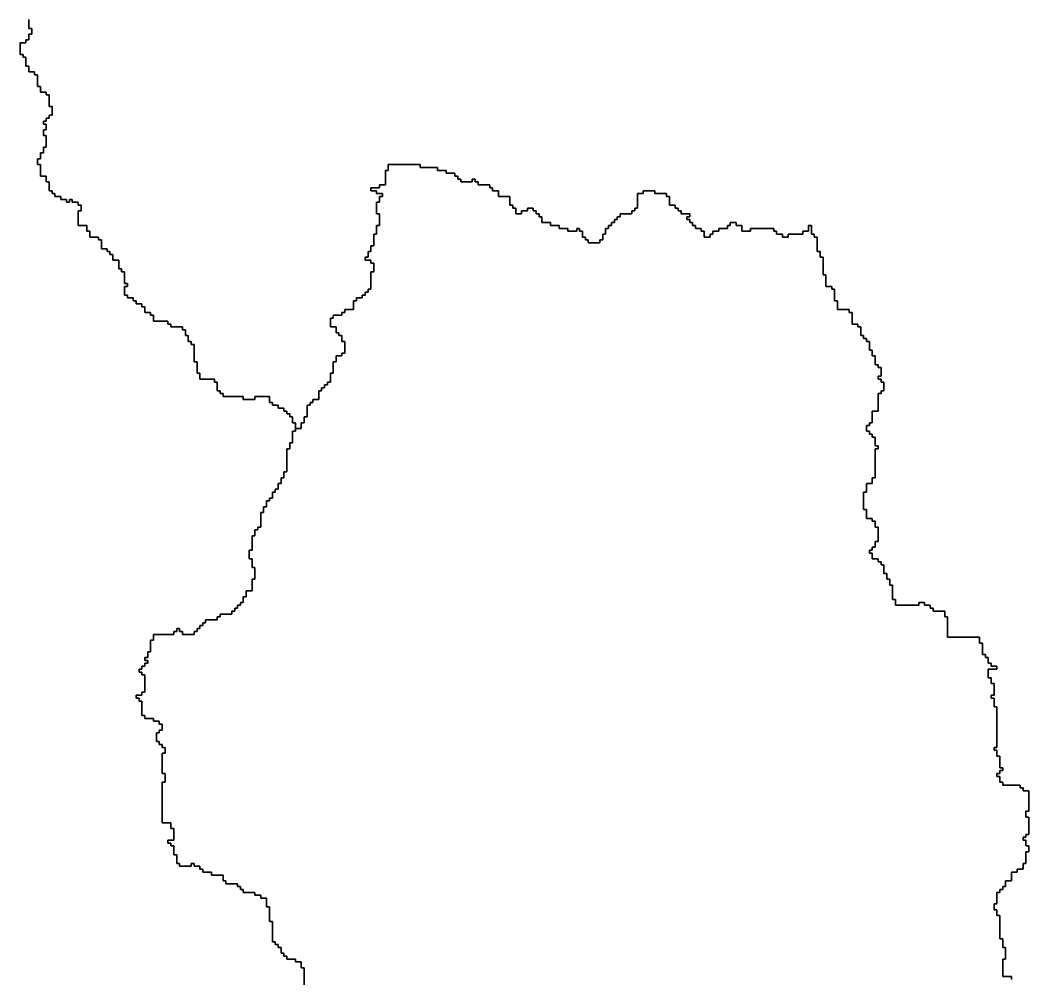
# Model space of a CAD drawing. Header units: inches. Extents: x -98695 to 376223, y 1122520 to 1501782.
# Drawn here: x 22163 to 32898, y 1411129 to 1421327 of the extents above; entities that cross this region are included whole.
import ezdxf

# ---------------------------------------------------------------- set-up
doc = ezdxf.new("R2010")
doc.units = ezdxf.units.IN
doc.header["$MEASUREMENT"] = 0
doc.layers.add('subs1', color=7, linetype='Continuous', true_color=0xc8dcf7)

msp = doc.modelspace()

# ---------------------------------------------------------------- linework, layer by layer
at = {"layer": 'subs1'}
msp.add_lwpolyline([(25186, 1410938), (25186, 1411246), (25155, 1411246), (25155, 1411308), (25094, 1411308), (25094, 1411339), (25001, 1411339), (25001, 1411369), (24970, 1411369), (24970, 1411400), (24939, 1411400), (24939, 1411462), (24908, 1411462), (24908, 1411493), (24878, 1411493), (24878, 1411524), (24847, 1411524), (24847, 1411740), (24816, 1411740), (24816, 1411894), (24785, 1411894), (24785, 1411986), (24723, 1411986), (24723, 1412017), (24662, 1412017), (24662, 1412048), (24538, 1412048), (24538, 1412079), (24507, 1412079), (24507, 1412110), (24477, 1412110), (24477, 1412141), (24353, 1412141), (24353, 1412171), (24322, 1412171), (24322, 1412233), (24199, 1412233), (24199, 1412264), (24106, 1412264), (24106, 1412295), (24076, 1412295), (24076, 1412326), (24014, 1412326), (24014, 1412357), (23983, 1412357), (23983, 1412326), (23860, 1412326), (23860, 1412357), (23829, 1412357), (23829, 1412449), (23798, 1412449), (23798, 1412542), (23767, 1412542), (23767, 1412572), (23736, 1412572), (23736, 1412603), (23798, 1412603), (23798, 1412727), (23767, 1412727), (23767, 1412788), (23675, 1412788), (23675, 1413220), (23705, 1413220), (23705, 1413313), (23675, 1413313), (23675, 1413529), (23705, 1413529), (23705, 1413590), (23675, 1413590), (23675, 1413621), (23644, 1413621), (23644, 1413652), (23613, 1413652), (23613, 1413745), (23644, 1413745), (23644, 1413775), (23675, 1413775), (23675, 1413837), (23644, 1413837), (23644, 1413868), (23582, 1413868), (23582, 1413899), (23489, 1413899), (23489, 1413930), (23459, 1413930), (23459, 1414084), (23428, 1414084), (23428, 1414115), (23397, 1414115), (23397, 1414146), (23459, 1414146), (23459, 1414177), (23489, 1414177), (23489, 1414362), (23459, 1414362), (23459, 1414392), (23428, 1414392), (23428, 1414423), (23459, 1414423), (23459, 1414454), (23489, 1414454), (23489, 1414485), (23520, 1414485), (23520, 1414516), (23489, 1414516), (23489, 1414547), (23520, 1414547), (23520, 1414608), (23551, 1414608), (23551, 1414732), (23582, 1414732), (23582, 1414793), (23798, 1414793), (23798, 1414824), (23829, 1414824), (23829, 1414855), (23860, 1414855), (23860, 1414824), (23891, 1414824), (23891, 1414793), (24014, 1414793), (24014, 1414824), (24045, 1414824), (24045, 1414855), (24076, 1414855), (24076, 1414886), (24106, 1414886), (24106, 1414917), (24137, 1414917), (24137, 1414948), (24261, 1414948), (24261, 1414979), (24292, 1414979), (24292, 1415009), (24415, 1415009), (24415, 1415040), (24446, 1415040), (24446, 1415071), (24477, 1415071), (24477, 1415102), (24507, 1415102), (24507, 1415133), (24538, 1415133), (24538, 1415194), (24569, 1415194), (24569, 1415256), (24631, 1415256), (24631, 1415380), (24662, 1415380), (24662, 1415503), (24631, 1415503), (24631, 1415595), (24600, 1415595), (24600, 1415688), (24631, 1415688), (24631, 1415842), (24662, 1415842), (24662, 1415904), (24693, 1415904), (24693, 1415935), (24723, 1415935), (24723, 1416089), (24754, 1416089), (24754, 1416151), (24785, 1416151), (24785, 1416212), (24816, 1416212), (24816, 1416243), (24847, 1416243), (24847, 1416305), (24878, 1416305), (24878, 1416336), (24908, 1416336), (24908, 1416397), (24939, 1416397), (24939, 1416459), (24970, 1416459), (24970, 1416521), (25001, 1416521), (25001, 1416768), (25032, 1416768), (25032, 1416829), (25063, 1416829), (25063, 1416953), (25094, 1416953), (25094, 1416984), (25155, 1416984), (25155, 1417045), (25186, 1417045), (25186, 1417107), (25217, 1417107), (25217, 1417230), (25248, 1417230), (25248, 1417261), (25279, 1417261), (25279, 1417292), (25340, 1417292), (25340, 1417385), (25371, 1417385), (25371, 1417415), (25402, 1417415), (25402, 1417446), (25433, 1417446), (25433, 1417477), (25464, 1417477), (25464, 1417570), (25495, 1417570), (25495, 1417693), (25525, 1417693), (25525, 1417755), (25587, 1417755), (25587, 1417786), (25618, 1417786), (25618, 1417909), (25587, 1417909), (25587, 1417971), (25556, 1417971), (25556, 1418002), (25525, 1418002), (25525, 1418063), (25464, 1418063), (25464, 1418156), (25495, 1418156), (25495, 1418187), (25587, 1418187), (25587, 1418217), (25618, 1418217), (25618, 1418248), (25710, 1418248), (25710, 1418341), (25741, 1418341), (25741, 1418372), (25803, 1418372), (25803, 1418403), (25834, 1418403), (25834, 1418433), (25865, 1418433), (25865, 1418464), (25896, 1418464), (25896, 1418649), (25926, 1418649), (25926, 1418742), (25896, 1418742), (25896, 1418773), (25834, 1418773), (25834, 1418804), (25865, 1418804), (25865, 1418865), (25896, 1418865), (25896, 1418927), (25926, 1418927), (25926, 1419050), (25957, 1419050), (25957, 1419143), (25988, 1419143), (25988, 1419266), (25957, 1419266), (25957, 1419390), (25988, 1419390), (25988, 1419451), (26019, 1419451), (26019, 1419482), (25957, 1419482), (25957, 1419513), (25896, 1419513), (25896, 1419544), (25988, 1419544), (25988, 1419575), (26050, 1419575), (26050, 1419729), (26081, 1419729), (26081, 1419791), (26420, 1419791), (26420, 1419760), (26605, 1419760), (26605, 1419729), (26698, 1419729), (26698, 1419698), (26790, 1419698), (26790, 1419667), (26821, 1419667), (26821, 1419636), (26852, 1419636), (26852, 1419606), (26975, 1419606), (26975, 1419636), (27006, 1419636), (27006, 1419606), (27037, 1419606), (27037, 1419575), (27160, 1419575), (27160, 1419544), (27191, 1419544), (27191, 1419513), (27253, 1419513), (27253, 1419451), (27376, 1419451), (27376, 1419359), (27407, 1419359), (27407, 1419328), (27438, 1419328), (27438, 1419266), (27500, 1419266), (27500, 1419297), (27561, 1419297), (27561, 1419328), (27623, 1419328), (27623, 1419297), (27654, 1419297), (27654, 1419266), (27685, 1419266), (27685, 1419235), (27716, 1419235), (27716, 1419174), (27808, 1419174), (27808, 1419143), (27901, 1419143), (27901, 1419112), (27993, 1419112), (27993, 1419081), (28086, 1419081), (28086, 1419112), (28117, 1419112), (28117, 1419081), (28147, 1419081), (28147, 1419019), (28178, 1419019), (28178, 1418989), (28209, 1418989), (28209, 1418958), (28332, 1418958), (28332, 1418989), (28363, 1418989), (28363, 1419050), (28394, 1419050), (28394, 1419112), (28425, 1419112), (28425, 1419143), (28456, 1419143), (28456, 1419174), (28487, 1419174), (28487, 1419205), (28518, 1419205), (28518, 1419235), (28548, 1419235), (28548, 1419266), (28672, 1419266), (28672, 1419297), (28703, 1419297), (28703, 1419328), (28733, 1419328), (28733, 1419482), (28795, 1419482), (28795, 1419513), (28919, 1419513), (28919, 1419482), (29042, 1419482), (29042, 1419451), (29073, 1419451), (29073, 1419359), (29134, 1419359), (29134, 1419328), (29165, 1419328), (29165, 1419297), (29196, 1419297), (29196, 1419266), (29289, 1419266), (29289, 1419235), (29258, 1419235), (29258, 1419205), (29289, 1419205), (29289, 1419174), (29320, 1419174), (29320, 1419143), (29350, 1419143), (29350, 1419112), (29412, 1419112), (29412, 1419081), (29443, 1419081), (29443, 1419019), (29505, 1419019), (29505, 1419050), (29535, 1419050), (29535, 1419081), (29597, 1419081), (29597, 1419112), (29690, 1419112), (29690, 1419143), (29721, 1419143), (29721, 1419174), (29782, 1419174), (29782, 1419143), (29844, 1419143), (29844, 1419081), (29936, 1419081), (29936, 1419112), (30183, 1419112), (30183, 1419081), (30214, 1419081), (30214, 1419050), (30276, 1419050), (30276, 1419019), (30337, 1419019), (30337, 1419050), (30492, 1419050), (30492, 1419081), (30553, 1419081), (30553, 1419143), (30584, 1419143), (30584, 1419050), (30615, 1419050), (30615, 1419019), (30646, 1419019), (30646, 1418865), (30677, 1418865), (30677, 1418804), (30708, 1418804), (30708, 1418618), (30739, 1418618), (30739, 1418495), (30800, 1418495), (30800, 1418464), (30831, 1418464), (30831, 1418341), (30862, 1418341), (30862, 1418248), (30985, 1418248), (30985, 1418217), (31016, 1418217), (31016, 1418094), (31078, 1418094), (31078, 1418063), (31109, 1418063), (31109, 1417971), (31140, 1417971), (31140, 1417940), (31170, 1417940), (31170, 1417909), (31201, 1417909), (31201, 1417816), (31232, 1417816), (31232, 1417755), (31263, 1417755), (31263, 1417662), (31294, 1417662), (31294, 1417631), (31325, 1417631), (31325, 1417539), (31294, 1417539), (31294, 1417508), (31325, 1417508), (31325, 1417477), (31355, 1417477), (31355, 1417385), (31325, 1417385), (31325, 1417354), (31294, 1417354), (31294, 1417169), (31232, 1417169), (31232, 1417045), (31201, 1417045), (31201, 1417014), (31170, 1417014), (31170, 1416953), (31201, 1416953), (31201, 1416922), (31232, 1416922), (31232, 1416891), (31263, 1416891), (31263, 1416798), (31294, 1416798), (31294, 1416768), (31263, 1416768), (31263, 1416459), (31232, 1416459), (31232, 1416397), (31170, 1416397), (31170, 1416305), (31140, 1416305), (31140, 1416120), (31170, 1416120), (31170, 1416027), (31232, 1416027), (31232, 1415996), (31263, 1415996), (31263, 1415935), (31294, 1415935), (31294, 1415781), (31263, 1415781), (31263, 1415719), (31232, 1415719), (31232, 1415688), (31201, 1415688), (31201, 1415657), (31232, 1415657), (31232, 1415595), (31294, 1415595), (31294, 1415565), (31325, 1415565), (31325, 1415534), (31355, 1415534), (31355, 1415441), (31386, 1415441), (31386, 1415380), (31417, 1415380), (31417, 1415318), (31448, 1415318), (31448, 1415164), (31479, 1415164), (31479, 1415102), (31726, 1415102), (31726, 1415133), (31787, 1415133), (31787, 1415102), (31849, 1415102), (31849, 1415071), (31880, 1415071), (31880, 1415040), (32003, 1415040), (32003, 1414979), (32034, 1414979), (32034, 1414763), (32373, 1414763), (32373, 1414701), (32404, 1414701), (32404, 1414578), (32435, 1414578), (32435, 1414547), (32466, 1414547), (32466, 1414485), (32497, 1414485), (32497, 1414454), (32558, 1414454), (32558, 1414423), (32466, 1414423), (32466, 1414331), (32497, 1414331), (32497, 1414269), (32528, 1414269), (32528, 1414146), (32497, 1414146), (32497, 1414115), (32528, 1414115), (32528, 1414022), (32558, 1414022), (32558, 1413590), (32528, 1413590), (32528, 1413560), (32558, 1413560), (32558, 1413498), (32589, 1413498), (32589, 1413374), (32620, 1413374), (32620, 1413344), (32589, 1413344), (32589, 1413313), (32558, 1413313), (32558, 1413282), (32589, 1413282), (32589, 1413220), (32620, 1413220), (32620, 1413189), (32805, 1413189), (32805, 1413159), (32836, 1413159), (32836, 1413128), (32898, 1413128), (32898, 1412912), (32867, 1412912), (32867, 1412850), (32898, 1412850), (32898, 1412665), (32867, 1412665), (32867, 1412634), (32836, 1412634), (32836, 1412603), (32867, 1412603), (32867, 1412542), (32898, 1412542), (32898, 1412480), (32867, 1412480), (32867, 1412357), (32836, 1412357), (32836, 1412295), (32774, 1412295), (32774, 1412264), (32713, 1412264), (32713, 1412171), (32651, 1412171), (32651, 1412110), (32620, 1412110), (32620, 1412079), (32589, 1412079), (32589, 1412048), (32558, 1412048), (32558, 1411925), (32528, 1411925), (32528, 1411863), (32558, 1411863), (32558, 1411801), (32589, 1411801), (32589, 1411555), (32620, 1411555), (32620, 1411462), (32651, 1411462), (32651, 1411339), (32620, 1411339), (32620, 1411154), (32713, 1411154), (32713, 1411123)], dxfattribs=at)
for points in [[(22256, 1421333, 0), (22256, 1421240, 0), (22286, 1421240, 0), (22286, 1421179, 0), (22256, 1421179, 0), (22256, 1421117, 0), (22225, 1421117, 0), (22225, 1421086, 0), (22163, 1421086, 0), (22163, 1420963, 0), (22194, 1420963, 0), (22194, 1420932, 0), (22225, 1420932, 0), (22225, 1420839, 0), (22256, 1420839, 0), (22256, 1420778, 0), (22317, 1420778, 0), (22317, 1420747, 0), (22348, 1420747, 0), (22348, 1420623, 0), (22379, 1420623, 0), (22379, 1420562, 0), (22441, 1420562, 0), (22441, 1420531, 0), (22472, 1420531, 0), (22472, 1420408, 0), (22502, 1420408, 0), (22502, 1420315, 0), (22472, 1420315, 0), (22472, 1420284, 0), (22441, 1420284, 0), (22441, 1420253, 0), (22410, 1420253, 0), (22410, 1420222, 0), (22441, 1420222, 0), (22441, 1420161, 0), (22410, 1420161, 0), (22410, 1420099, 0), (22441, 1420099, 0), (22441, 1419976, 0), (22410, 1419976, 0), (22410, 1419914, 0), (22379, 1419914, 0), (22379, 1419852, 0), (22348, 1419852, 0), (22348, 1419791, 0), (22379, 1419791, 0), (22379, 1419667, 0), (22441, 1419667, 0), (22441, 1419606, 0), (22472, 1419606, 0), (22472, 1419513, 0), (22502, 1419513, 0), (22502, 1419482, 0), (22533, 1419482, 0), (22533, 1419451, 0), (22595, 1419451, 0), (22595, 1419420, 0), (22657, 1419420, 0), (22657, 1419390, 0), (22687, 1419390, 0), (22687, 1419420, 0), (22718, 1419420, 0), (22718, 1419390, 0), (22780, 1419390, 0), (22780, 1419359, 0), (22811, 1419359, 0), (22811, 1419297, 0), (22780, 1419297, 0), (22780, 1419143, 0), (22873, 1419143, 0), (22873, 1419081, 0), (22903, 1419081, 0), (22903, 1419019, 0), (22996, 1419019, 0), (22996, 1418989, 0), (23027, 1418989, 0), (23027, 1418896, 0), (23088, 1418896, 0), (23088, 1418865, 0), (23119, 1418865, 0), (23119, 1418834, 0), (23150, 1418834, 0), (23150, 1418773, 0), (23212, 1418773, 0), (23212, 1418680, 0), (23243, 1418680, 0), (23243, 1418649, 0), (23274, 1418649, 0), (23274, 1418526, 0), (23304, 1418526, 0), (23304, 1418495, 0), (23274, 1418495, 0), (23274, 1418403, 0), (23304, 1418403, 0), (23304, 1418372, 0), (23366, 1418372, 0), (23366, 1418341, 0), (23397, 1418341, 0), (23397, 1418310, 0), (23459, 1418310, 0), (23459, 1418279, 0), (23489, 1418279, 0), (23489, 1418217, 0), (23551, 1418217, 0), (23551, 1418187, 0), (23582, 1418187, 0), (23582, 1418125, 0), (23736, 1418125, 0), (23736, 1418094, 0), (23767, 1418094, 0), (23767, 1418063, 0), (23891, 1418063, 0), (23891, 1418032, 0), (23921, 1418032, 0), (23921, 1417971, 0), (23952, 1417971, 0), (23952, 1417909, 0), (23983, 1417909, 0), (23983, 1417878, 0), (24014, 1417878, 0), (24014, 1417693, 0), (24045, 1417693, 0), (24045, 1417570, 0), (24076, 1417570, 0), (24076, 1417508, 0), (24230, 1417508, 0), (24230, 1417477, 0), (24261, 1417477, 0), (24261, 1417385, 0), (24292, 1417385, 0), (24292, 1417354, 0), (24322, 1417354, 0), (24322, 1417323, 0), (24538, 1417323, 0), (24538, 1417292, 0), (24662, 1417292, 0), (24662, 1417323, 0), (24816, 1417323, 0), (24816, 1417261, 0), (24847, 1417261, 0), (24847, 1417230, 0), (24908, 1417230, 0), (24908, 1417199, 0), (24970, 1417199, 0), (24970, 1417169, 0), (25001, 1417169, 0), (25001, 1417138, 0), (25032, 1417138, 0), (25032, 1417107, 0), (25063, 1417107, 0), (25063, 1417045, 0), (25094, 1417045, 0), (25094, 1416984, 0), (25094, 1416953, 0), (25063, 1416953, 0), (25063, 1416829, 0), (25032, 1416829, 0), (25032, 1416768, 0), (25001, 1416768, 0), (25001, 1416521, 0), (24970, 1416521, 0), (24970, 1416459, 0), (24939, 1416459, 0), (24939, 1416397, 0), (24908, 1416397, 0), (24908, 1416336, 0), (24878, 1416336, 0), (24878, 1416305, 0), (24847, 1416305, 0), (24847, 1416243, 0), (24816, 1416243, 0), (24816, 1416212, 0), (24785, 1416212, 0), (24785, 1416151, 0), (24754, 1416151, 0), (24754, 1416089, 0), (24723, 1416089, 0), (24723, 1415935, 0), (24693, 1415935, 0), (24693, 1415904, 0), (24662, 1415904, 0), (24662, 1415842, 0), (24631, 1415842, 0), (24631, 1415688, 0), (24600, 1415688, 0), (24600, 1415595, 0), (24631, 1415595, 0), (24631, 1415503, 0), (24662, 1415503, 0), (24662, 1415380, 0), (24631, 1415380, 0), (24631, 1415256, 0), (24569, 1415256, 0), (24569, 1415194, 0), (24538, 1415194, 0), (24538, 1415133, 0), (24507, 1415133, 0), (24507, 1415102, 0), (24477, 1415102, 0), (24477, 1415071, 0), (24446, 1415071, 0), (24446, 1415040, 0), (24415, 1415040, 0), (24415, 1415009, 0), (24292, 1415009, 0), (24292, 1414979, 0), (24261, 1414979, 0), (24261, 1414948, 0), (24137, 1414948, 0), (24137, 1414917, 0), (24106, 1414917, 0), (24106, 1414886, 0), (24076, 1414886, 0), (24076, 1414855, 0), (24045, 1414855, 0), (24045, 1414824, 0), (24014, 1414824, 0), (24014, 1414793, 0), (23891, 1414793, 0), (23891, 1414824, 0), (23860, 1414824, 0), (23860, 1414855, 0), (23829, 1414855, 0), (23829, 1414824, 0), (23798, 1414824, 0), (23798, 1414793, 0), (23582, 1414793, 0), (23582, 1414732, 0), (23551, 1414732, 0), (23551, 1414608, 0), (23520, 1414608, 0), (23520, 1414547, 0), (23489, 1414547, 0), (23489, 1414516, 0), (23520, 1414516, 0), (23520, 1414485, 0), (23489, 1414485, 0), (23489, 1414454, 0), (23459, 1414454, 0), (23459, 1414423, 0), (23428, 1414423, 0), (23428, 1414392, 0), (23459, 1414392, 0), (23459, 1414362, 0), (23489, 1414362, 0), (23489, 1414177, 0), (23459, 1414177, 0), (23459, 1414146, 0), (23397, 1414146, 0), (23397, 1414115, 0), (23428, 1414115, 0), (23428, 1414084, 0), (23459, 1414084, 0), (23459, 1413930, 0), (23489, 1413930, 0), (23489, 1413899, 0), (23582, 1413899, 0), (23582, 1413868, 0), (23644, 1413868, 0), (23644, 1413837, 0), (23675, 1413837, 0), (23675, 1413775, 0), (23644, 1413775, 0), (23644, 1413745, 0), (23613, 1413745, 0), (23613, 1413652, 0), (23644, 1413652, 0), (23644, 1413621, 0), (23675, 1413621, 0), (23675, 1413590, 0), (23705, 1413590, 0), (23705, 1413529, 0), (23675, 1413529, 0), (23675, 1413313, 0), (23705, 1413313, 0), (23705, 1413220, 0), (23675, 1413220, 0), (23675, 1412788, 0), (23767, 1412788, 0), (23767, 1412727, 0), (23798, 1412727, 0), (23798, 1412603, 0), (23736, 1412603, 0), (23736, 1412572, 0), (23767, 1412572, 0), (23767, 1412542, 0), (23798, 1412542, 0), (23798, 1412449, 0), (23829, 1412449, 0), (23829, 1412357, 0), (23860, 1412357, 0), (23860, 1412326, 0), (23983, 1412326, 0), (23983, 1412357, 0), (24014, 1412357, 0), (24014, 1412326, 0), (24076, 1412326, 0), (24076, 1412295, 0), (24106, 1412295, 0), (24106, 1412264, 0), (24199, 1412264, 0), (24199, 1412233, 0), (24322, 1412233, 0), (24322, 1412171, 0), (24353, 1412171, 0), (24353, 1412141, 0), (24477, 1412141, 0), (24477, 1412110, 0), (24507, 1412110, 0), (24507, 1412079, 0), (24538, 1412079, 0), (24538, 1412048, 0), (24662, 1412048, 0), (24662, 1412017, 0), (24723, 1412017, 0), (24723, 1411986, 0), (24785, 1411986, 0), (24785, 1411894, 0), (24816, 1411894, 0), (24816, 1411740, 0), (24847, 1411740, 0), (24847, 1411524, 0), (24878, 1411524, 0), (24878, 1411493, 0), (24908, 1411493, 0), (24908, 1411462, 0), (24939, 1411462, 0), (24939, 1411400, 0), (24970, 1411400, 0), (24970, 1411369, 0), (25001, 1411369, 0), (25001, 1411339, 0), (25094, 1411339, 0), (25094, 1411308, 0), (25155, 1411308, 0), (25155, 1411246, 0), (25186, 1411246, 0), (25186, 1410938, 0)], [(32713, 1411123, 0), (32713, 1411154, 0), (32620, 1411154, 0), (32620, 1411339, 0), (32651, 1411339, 0), (32651, 1411462, 0), (32620, 1411462, 0), (32620, 1411555, 0), (32589, 1411555, 0), (32589, 1411801, 0), (32558, 1411801, 0), (32558, 1411863, 0), (32528, 1411863, 0), (32528, 1411925, 0), (32558, 1411925, 0), (32558, 1412048, 0), (32589, 1412048, 0), (32589, 1412079, 0), (32620, 1412079, 0), (32620, 1412110, 0), (32651, 1412110, 0), (32651, 1412171, 0), (32713, 1412171, 0), (32713, 1412264, 0), (32774, 1412264, 0), (32774, 1412295, 0), (32836, 1412295, 0), (32836, 1412357, 0), (32867, 1412357, 0), (32867, 1412480, 0), (32898, 1412480, 0), (32898, 1412542, 0), (32867, 1412542, 0), (32867, 1412603, 0), (32836, 1412603, 0), (32836, 1412634, 0), (32867, 1412634, 0), (32867, 1412665, 0), (32898, 1412665, 0), (32898, 1412850, 0), (32867, 1412850, 0), (32867, 1412912, 0), (32898, 1412912, 0), (32898, 1413128, 0), (32836, 1413128, 0), (32836, 1413159, 0), (32805, 1413159, 0), (32805, 1413189, 0), (32620, 1413189, 0), (32620, 1413220, 0), (32589, 1413220, 0), (32589, 1413282, 0), (32558, 1413282, 0), (32558, 1413313, 0), (32589, 1413313, 0), (32589, 1413344, 0), (32620, 1413344, 0), (32620, 1413374, 0), (32589, 1413374, 0), (32589, 1413498, 0), (32558, 1413498, 0), (32558, 1413560, 0), (32528, 1413560, 0), (32528, 1413590, 0), (32558, 1413590, 0), (32558, 1414022, 0), (32528, 1414022, 0), (32528, 1414115, 0), (32497, 1414115, 0), (32497, 1414146, 0), (32528, 1414146, 0), (32528, 1414269, 0), (32497, 1414269, 0), (32497, 1414331, 0), (32466, 1414331, 0), (32466, 1414423, 0), (32558, 1414423, 0), (32558, 1414454, 0), (32497, 1414454, 0), (32497, 1414485, 0), (32466, 1414485, 0), (32466, 1414547, 0), (32435, 1414547, 0), (32435, 1414578, 0), (32404, 1414578, 0), (32404, 1414701, 0), (32373, 1414701, 0), (32373, 1414763, 0), (32034, 1414763, 0), (32034, 1414979, 0), (32003, 1414979, 0), (32003, 1415040, 0), (31880, 1415040, 0), (31880, 1415071, 0), (31849, 1415071, 0), (31849, 1415102, 0), (31787, 1415102, 0), (31787, 1415133, 0), (31726, 1415133, 0), (31726, 1415102, 0), (31479, 1415102, 0), (31479, 1415164, 0), (31448, 1415164, 0), (31448, 1415318, 0), (31417, 1415318, 0), (31417, 1415380, 0), (31386, 1415380, 0), (31386, 1415441, 0), (31355, 1415441, 0), (31355, 1415534, 0), (31325, 1415534, 0), (31325, 1415565, 0), (31294, 1415565, 0), (31294, 1415595, 0), (31232, 1415595, 0), (31232, 1415657, 0), (31201, 1415657, 0), (31201, 1415688, 0), (31232, 1415688, 0), (31232, 1415719, 0), (31263, 1415719, 0), (31263, 1415781, 0), (31294, 1415781, 0), (31294, 1415935, 0), (31263, 1415935, 0), (31263, 1415996, 0), (31232, 1415996, 0), (31232, 1416027, 0), (31170, 1416027, 0), (31170, 1416120, 0), (31140, 1416120, 0), (31140, 1416305, 0), (31170, 1416305, 0), (31170, 1416397, 0), (31232, 1416397, 0), (31232, 1416459, 0), (31263, 1416459, 0), (31263, 1416768, 0), (31294, 1416768, 0), (31294, 1416798, 0), (31263, 1416798, 0), (31263, 1416891, 0), (31232, 1416891, 0), (31232, 1416922, 0), (31201, 1416922, 0), (31201, 1416953, 0), (31170, 1416953, 0), (31170, 1417014, 0), (31201, 1417014, 0), (31201, 1417045, 0), (31232, 1417045, 0), (31232, 1417169, 0), (31294, 1417169, 0), (31294, 1417354, 0), (31325, 1417354, 0), (31325, 1417385, 0), (31355, 1417385, 0), (31355, 1417477, 0), (31325, 1417477, 0), (31325, 1417508, 0), (31294, 1417508, 0), (31294, 1417539, 0), (31325, 1417539, 0), (31325, 1417631, 0), (31294, 1417631, 0), (31294, 1417662, 0), (31263, 1417662, 0), (31263, 1417755, 0), (31232, 1417755, 0), (31232, 1417816, 0), (31201, 1417816, 0), (31201, 1417909, 0), (31170, 1417909, 0), (31170, 1417940, 0), (31140, 1417940, 0), (31140, 1417971, 0), (31109, 1417971, 0), (31109, 1418063, 0), (31078, 1418063, 0), (31078, 1418094, 0), (31016, 1418094, 0), (31016, 1418217, 0), (30985, 1418217, 0), (30985, 1418248, 0), (30862, 1418248, 0), (30862, 1418341, 0), (30831, 1418341, 0), (30831, 1418464, 0), (30800, 1418464, 0), (30800, 1418495, 0), (30739, 1418495, 0), (30739, 1418618, 0), (30708, 1418618, 0), (30708, 1418804, 0), (30677, 1418804, 0), (30677, 1418865, 0), (30646, 1418865, 0), (30646, 1419019, 0), (30615, 1419019, 0), (30615, 1419050, 0), (30584, 1419050, 0), (30584, 1419143, 0), (30553, 1419143, 0), (30553, 1419081, 0), (30492, 1419081, 0), (30492, 1419050, 0), (30337, 1419050, 0), (30337, 1419019, 0), (30276, 1419019, 0), (30276, 1419050, 0), (30214, 1419050, 0), (30214, 1419081, 0), (30183, 1419081, 0), (30183, 1419112, 0), (29936, 1419112, 0), (29936, 1419081, 0), (29844, 1419081, 0), (29844, 1419143, 0), (29782, 1419143, 0), (29782, 1419174, 0), (29721, 1419174, 0), (29721, 1419143, 0), (29690, 1419143, 0), (29690, 1419112, 0), (29597, 1419112, 0), (29597, 1419081, 0), (29535, 1419081, 0), (29535, 1419050, 0), (29505, 1419050, 0), (29505, 1419019, 0), (29443, 1419019, 0), (29443, 1419081, 0), (29412, 1419081, 0), (29412, 1419112, 0), (29350, 1419112, 0), (29350, 1419143, 0), (29320, 1419143, 0), (29320, 1419174, 0), (29289, 1419174, 0), (29289, 1419205, 0), (29258, 1419205, 0), (29258, 1419235, 0), (29289, 1419235, 0), (29289, 1419266, 0), (29196, 1419266, 0), (29196, 1419297, 0), (29165, 1419297, 0), (29165, 1419328, 0), (29134, 1419328, 0), (29134, 1419359, 0), (29073, 1419359, 0), (29073, 1419451, 0), (29042, 1419451, 0), (29042, 1419482, 0), (28919, 1419482, 0), (28919, 1419513, 0), (28795, 1419513, 0), (28795, 1419482, 0), (28733, 1419482, 0), (28733, 1419328, 0), (28703, 1419328, 0), (28703, 1419297, 0), (28672, 1419297, 0), (28672, 1419266, 0), (28548, 1419266, 0), (28548, 1419235, 0), (28518, 1419235, 0), (28518, 1419205, 0), (28487, 1419205, 0), (28487, 1419174, 0), (28456, 1419174, 0), (28456, 1419143, 0), (28425, 1419143, 0), (28425, 1419112, 0), (28394, 1419112, 0), (28394, 1419050, 0), (28363, 1419050, 0), (28363, 1418989, 0), (28332, 1418989, 0), (28332, 1418958, 0), (28209, 1418958, 0), (28209, 1418989, 0), (28178, 1418989, 0), (28178, 1419019, 0), (28147, 1419019, 0), (28147, 1419081, 0), (28117, 1419081, 0), (28117, 1419112, 0), (28086, 1419112, 0), (28086, 1419081, 0), (27993, 1419081, 0), (27993, 1419112, 0), (27901, 1419112, 0), (27901, 1419143, 0), (27808, 1419143, 0), (27808, 1419174, 0), (27716, 1419174, 0), (27716, 1419235, 0), (27685, 1419235, 0), (27685, 1419266, 0), (27654, 1419266, 0), (27654, 1419297, 0), (27623, 1419297, 0), (27623, 1419328, 0), (27561, 1419328, 0), (27561, 1419297, 0), (27500, 1419297, 0), (27500, 1419266, 0), (27438, 1419266, 0), (27438, 1419328, 0), (27407, 1419328, 0), (27407, 1419359, 0), (27376, 1419359, 0), (27376, 1419451, 0), (27253, 1419451, 0), (27253, 1419513, 0), (27191, 1419513, 0), (27191, 1419544, 0), (27160, 1419544, 0), (27160, 1419575, 0), (27037, 1419575, 0), (27037, 1419606, 0), (27006, 1419606, 0), (27006, 1419636, 0), (26975, 1419636, 0), (26975, 1419606, 0), (26852, 1419606, 0), (26852, 1419636, 0), (26821, 1419636, 0), (26821, 1419667, 0), (26790, 1419667, 0), (26790, 1419698, 0), (26698, 1419698, 0), (26698, 1419729, 0), (26605, 1419729, 0), (26605, 1419760, 0), (26420, 1419760, 0), (26420, 1419791, 0), (26081, 1419791, 0), (26081, 1419729, 0), (26050, 1419729, 0), (26050, 1419575, 0), (25988, 1419575, 0), (25988, 1419544, 0), (25896, 1419544, 0), (25896, 1419513, 0), (25957, 1419513, 0), (25957, 1419482, 0), (26019, 1419482, 0), (26019, 1419451, 0), (25988, 1419451, 0), (25988, 1419390, 0), (25957, 1419390, 0), (25957, 1419266, 0), (25988, 1419266, 0), (25988, 1419143, 0), (25957, 1419143, 0), (25957, 1419050, 0), (25926, 1419050, 0), (25926, 1418927, 0), (25896, 1418927, 0), (25896, 1418865, 0), (25865, 1418865, 0), (25865, 1418804, 0), (25834, 1418804, 0), (25834, 1418773, 0), (25896, 1418773, 0), (25896, 1418742, 0), (25926, 1418742, 0), (25926, 1418649, 0), (25896, 1418649, 0), (25896, 1418464, 0), (25865, 1418464, 0), (25865, 1418433, 0), (25834, 1418433, 0), (25834, 1418403, 0), (25803, 1418403, 0), (25803, 1418372, 0), (25741, 1418372, 0), (25741, 1418341, 0), (25710, 1418341, 0), (25710, 1418248, 0), (25618, 1418248, 0), (25618, 1418217, 0), (25587, 1418217, 0), (25587, 1418187, 0), (25495, 1418187, 0), (25495, 1418156, 0), (25464, 1418156, 0), (25464, 1418063, 0), (25525, 1418063, 0), (25525, 1418002, 0), (25556, 1418002, 0), (25556, 1417971, 0), (25587, 1417971, 0), (25587, 1417909, 0), (25618, 1417909, 0), (25618, 1417786, 0), (25587, 1417786, 0), (25587, 1417755, 0), (25525, 1417755, 0), (25525, 1417693, 0), (25495, 1417693, 0), (25495, 1417570, 0), (25464, 1417570, 0), (25464, 1417477, 0), (25433, 1417477, 0), (25433, 1417446, 0), (25402, 1417446, 0), (25402, 1417415, 0), (25371, 1417415, 0), (25371, 1417385, 0), (25340, 1417385, 0), (25340, 1417292, 0), (25279, 1417292, 0), (25279, 1417261, 0), (25248, 1417261, 0), (25248, 1417230, 0), (25217, 1417230, 0), (25217, 1417107, 0), (25186, 1417107, 0), (25186, 1417045, 0), (25155, 1417045, 0), (25155, 1416984, 0), (25094, 1416984, 0), (25094, 1417045, 0), (25063, 1417045, 0), (25063, 1417107, 0), (25032, 1417107, 0), (25032, 1417138, 0), (25001, 1417138, 0), (25001, 1417169, 0), (24970, 1417169, 0), (24970, 1417199, 0), (24908, 1417199, 0), (24908, 1417230, 0), (24847, 1417230, 0), (24847, 1417261, 0), (24816, 1417261, 0), (24816, 1417323, 0), (24662, 1417323, 0), (24662, 1417292, 0), (24538, 1417292, 0), (24538, 1417323, 0), (24322, 1417323, 0), (24322, 1417354, 0), (24292, 1417354, 0), (24292, 1417385, 0), (24261, 1417385, 0), (24261, 1417477, 0), (24230, 1417477, 0), (24230, 1417508, 0), (24076, 1417508, 0), (24076, 1417570, 0), (24045, 1417570, 0), (24045, 1417693, 0), (24014, 1417693, 0), (24014, 1417878, 0), (23983, 1417878, 0), (23983, 1417909, 0), (23952, 1417909, 0), (23952, 1417971, 0), (23921, 1417971, 0), (23921, 1418032, 0), (23891, 1418032, 0), (23891, 1418063, 0), (23767, 1418063, 0), (23767, 1418094, 0), (23736, 1418094, 0), (23736, 1418125, 0), (23582, 1418125, 0), (23582, 1418187, 0), (23551, 1418187, 0), (23551, 1418217, 0), (23489, 1418217, 0), (23489, 1418279, 0), (23459, 1418279, 0), (23459, 1418310, 0), (23397, 1418310, 0), (23397, 1418341, 0), (23366, 1418341, 0), (23366, 1418372, 0), (23304, 1418372, 0), (23304, 1418403, 0), (23274, 1418403, 0), (23274, 1418495, 0), (23304, 1418495, 0), (23304, 1418526, 0), (23274, 1418526, 0), (23274, 1418649, 0), (23243, 1418649, 0), (23243, 1418680, 0), (23212, 1418680, 0), (23212, 1418773, 0), (23150, 1418773, 0), (23150, 1418834, 0), (23119, 1418834, 0), (23119, 1418865, 0), (23088, 1418865, 0), (23088, 1418896, 0), (23027, 1418896, 0), (23027, 1418989, 0), (22996, 1418989, 0), (22996, 1419019, 0), (22903, 1419019, 0), (22903, 1419081, 0), (22873, 1419081, 0), (22873, 1419143, 0), (22780, 1419143, 0), (22780, 1419297, 0), (22811, 1419297, 0), (22811, 1419359, 0), (22780, 1419359, 0), (22780, 1419390, 0), (22718, 1419390, 0), (22718, 1419420, 0), (22687, 1419420, 0), (22687, 1419390, 0), (22657, 1419390, 0), (22657, 1419420, 0), (22595, 1419420, 0), (22595, 1419451, 0), (22533, 1419451, 0), (22533, 1419482, 0), (22502, 1419482, 0), (22502, 1419513, 0), (22472, 1419513, 0), (22472, 1419606, 0), (22441, 1419606, 0), (22441, 1419667, 0), (22379, 1419667, 0), (22379, 1419791, 0), (22348, 1419791, 0), (22348, 1419852, 0), (22379, 1419852, 0), (22379, 1419914, 0), (22410, 1419914, 0), (22410, 1419976, 0), (22441, 1419976, 0), (22441, 1420099, 0), (22410, 1420099, 0), (22410, 1420161, 0), (22441, 1420161, 0), (22441, 1420222, 0), (22410, 1420222, 0), (22410, 1420253, 0), (22441, 1420253, 0), (22441, 1420284, 0), (22472, 1420284, 0), (22472, 1420315, 0), (22502, 1420315, 0), (22502, 1420408, 0), (22472, 1420408, 0), (22472, 1420531, 0), (22441, 1420531, 0), (22441, 1420562, 0), (22379, 1420562, 0), (22379, 1420623, 0), (22348, 1420623, 0), (22348, 1420747, 0), (22317, 1420747, 0), (22317, 1420778, 0), (22256, 1420778, 0), (22256, 1420839, 0), (22225, 1420839, 0), (22225, 1420932, 0), (22194, 1420932, 0), (22194, 1420963, 0), (22163, 1420963, 0), (22163, 1421086, 0), (22225, 1421086, 0), (22225, 1421117, 0), (22256, 1421117, 0), (22256, 1421179, 0), (22286, 1421179, 0), (22286, 1421240, 0), (22256, 1421240, 0), (22256, 1421333, 0)]]:
    msp.add_polyline3d(points, dxfattribs=at)

doc.saveas('drawing.dxf')
